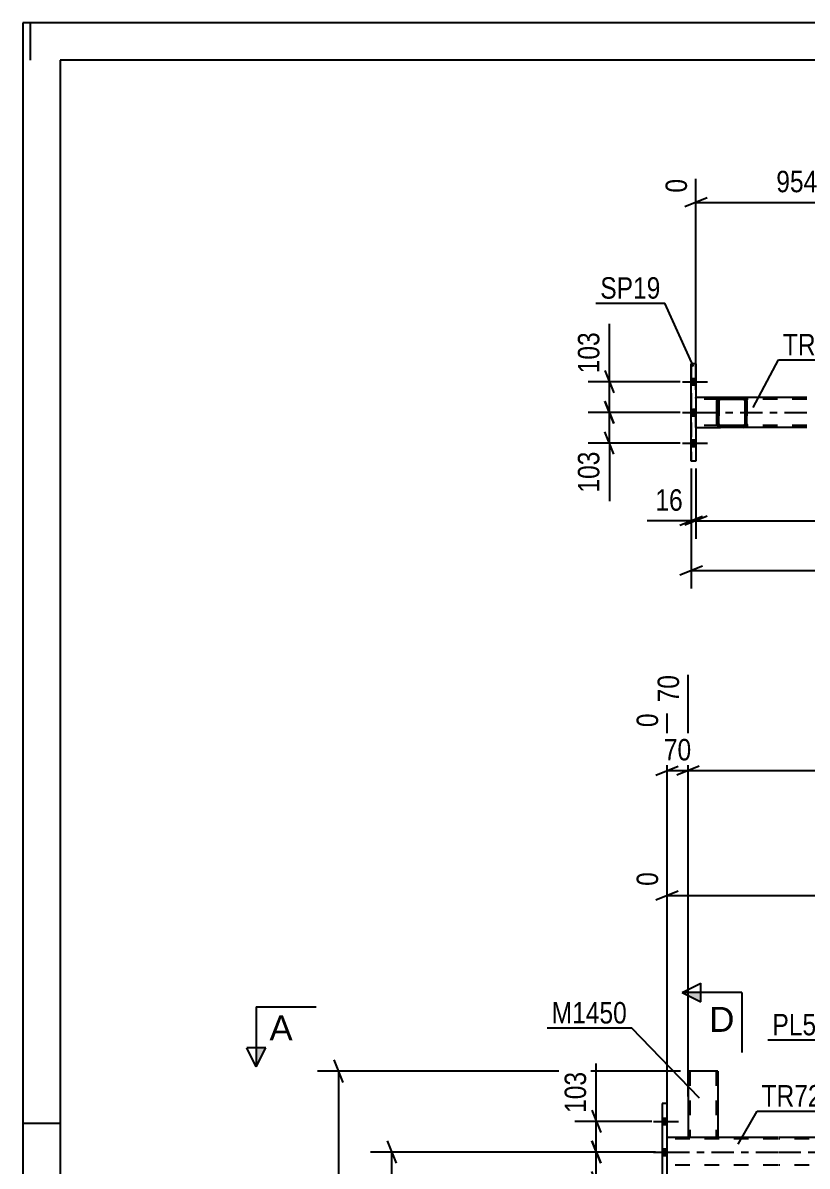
# Model space of a CAD drawing. Header units: millimetres. Extents: x 0 to 841, y 0 to 594.
# Drawn here: x 0 to 104.8, y 441.3 to 594 of the extents above; entities that cross this region are included whole.
import ezdxf

# ---------------------------------------------------------------- set-up
doc = ezdxf.new("R2010")
doc.units = ezdxf.units.MM
doc.linetypes.add('DXK_LINE_DOT2', pattern=[3.9198, 1.9599, -1.9599])
doc.linetypes.add('DXK_LINE_DOT3', pattern=[5.9187, 2.979, -0.9799, 0.9799, -0.9799])
doc.styles.add('Arial', font='ARIAL.TTF', dxfattribs={"height": 0.2})
doc.styles.add('Arial Narrow', font='ARIALN.TTF', dxfattribs={"height": 0.2})

# ---------------------------------------------------------------- blocks, each defined once
blk = doc.blocks.new('Unknown-122573538-1135')
at = {"color": 5, "linetype": 'Continuous'}
for p, q in [((841, 594), (0, 594)), ((0, 594), (0, 0)), ((1, 589), (1, 594)), ((836, 589), (5, 589)), ((5, 589), (5, 5)), ((5, 447), (0, 447))]:
    blk.add_line(p, q, dxfattribs=at)
blk = doc.blocks.new('Bolt-122573538-2551 - 2500')
at = {"linetype": 'Continuous'}
for points in [[(89.92, 545.64), (89.92, 546.52), (89.28, 546.52), (89.28, 545.64)], [(89.92, 545.64), (89.92, 546.52), (89.28, 546.52), (89.28, 545.64)], [(89.92, 545.64), (89.92, 546.52), (89.28, 546.52), (89.28, 545.64)], [(89.92, 541.54), (89.92, 542.42), (89.28, 542.42), (89.28, 541.54)], [(89.92, 541.54), (89.92, 542.42), (89.28, 542.42), (89.28, 541.54)], [(89.92, 537.44), (89.92, 538.32), (89.28, 538.32), (89.28, 537.44)], [(89.92, 537.44), (89.92, 538.32), (89.28, 538.32), (89.28, 537.44)], [(89.92, 537.44), (89.92, 538.32), (89.28, 538.32), (89.28, 537.44)]]:
    blk.add_hatch(color=1, dxfattribs=at).paths.add_polyline_path(points)
at = {"color": 1, "linetype": 'Continuous'}
for p, q in [((88.12, 546.08), (91.44, 546.08)), ((88.12, 546.08), (91.44, 546.08)), ((88.12, 546.08), (91.44, 546.08)), ((89.28, 546.52), (89.92, 546.52)), ((89.28, 546.52), (89.92, 546.52)), ((89.28, 546.52), (89.92, 546.52)), ((89.28, 545.64), (89.92, 545.64)), ((89.28, 545.64), (89.92, 545.64)), ((89.28, 545.64), (89.92, 545.64)), ((89.28, 542.42), (89.92, 542.42)), ((89.28, 542.42), (89.92, 542.42)), ((88.12, 541.98), (91.44, 541.98)), ((88.12, 541.98), (91.44, 541.98)), ((89.28, 541.54), (89.92, 541.54)), ((89.28, 541.54), (89.92, 541.54)), ((88.12, 537.88), (91.44, 537.88)), ((88.12, 537.88), (91.44, 537.88)), ((88.12, 537.88), (91.44, 537.88)), ((89.28, 538.32), (89.92, 538.32)), ((89.28, 538.32), (89.92, 538.32)), ((89.28, 538.32), (89.92, 538.32)), ((89.28, 537.44), (89.92, 537.44)), ((89.28, 537.44), (89.92, 537.44)), ((89.28, 537.44), (89.92, 537.44))]:
    blk.add_line(p, q, dxfattribs=at)
blk = doc.blocks.new('Part-122573538-2550 - 2500')
at = {"color": 2, "linetype": 'Continuous'}
for p, q in [((104.72, 543.98), (89.92, 543.98)), ((89.92, 539.98), (93.2, 539.98)), ((104.72, 539.98), (96.25, 539.98))]:
    blk.add_line(p, q, dxfattribs=at)
at = {"color": 7, "linetype": 'DXK_LINE_DOT2'}
for p, q in [((89.92, 543.98), (89.92, 543.98)), ((89.92, 543.98), (89.92, 539.98)), ((89.92, 539.98), (89.92, 543.98)), ((89.92, 543.98), (89.92, 543.98)), ((104.72, 543.74), (89.92, 543.74)), ((104.72, 540.22), (89.92, 540.22)), ((89.92, 539.98), (89.92, 539.98)), ((89.92, 539.98), (89.92, 539.98)), ((96.25, 539.98), (93.2, 539.98))]:
    blk.add_line(p, q, dxfattribs=at)
at = {"color": 7, "linetype": 'DXK_LINE_DOT3'}
blk.add_line((89.92, 541.98), (104.72, 541.98), dxfattribs=at)
blk = doc.blocks.new('Part-122573538-2598 - 2500')
at = {"color": 2, "linetype": 'Continuous'}
for p, q in [((92.72, 543.49), (92.76, 543.68)), ((92.76, 543.68), (92.72, 543.49)), ((92.96, 543.49), (92.98, 543.59)), ((92.98, 543.59), (93.03, 543.66)), ((93.2, 543.97), (93.02, 543.94)), ((93.03, 543.66), (93.11, 543.72)), ((93.11, 543.72), (93.2, 543.73)), ((93.11, 543.72), (93.11, 543.72)), ((96.24, 543.97), (93.2, 543.97)), ((93.2, 543.73), (96.24, 543.73)), ((96.43, 543.94), (96.24, 543.97)), ((96.24, 543.73), (96.34, 543.72)), ((96.41, 543.66), (96.33, 543.72)), ((96.34, 543.72), (96.41, 543.66)), ((96.41, 543.66), (96.47, 543.59)), ((96.46, 543.59), (96.41, 543.66)), ((96.48, 543.49), (96.46, 543.59)), ((96.47, 543.59), (96.48, 543.49)), ((96.72, 543.49), (96.69, 543.68)), ((92.72, 540.45), (92.72, 543.49)), ((92.72, 543.49), (92.72, 543.49)), ((92.72, 540.45), (92.72, 543.49)), ((92.96, 540.45), (92.96, 543.49)), ((96.48, 540.45), (96.48, 543.49)), ((96.48, 543.49), (96.48, 543.49)), ((96.48, 543.49), (96.48, 540.45)), ((96.72, 540.45), (96.72, 543.49)), ((92.72, 540.45), (92.72, 540.45)), ((92.76, 540.27), (92.72, 540.45)), ((92.72, 540.45), (92.76, 540.27)), ((92.98, 540.36), (92.96, 540.45)), ((93.03, 540.28), (92.98, 540.36)), ((93.02, 540.01), (93.02, 540.01)), ((93.02, 540.01), (93.2, 539.97)), ((93.11, 540.23), (93.03, 540.28)), ((93.2, 540.21), (93.11, 540.23)), ((93.11, 540.23), (93.11, 540.23)), ((96.24, 540.21), (93.2, 540.21)), ((96.24, 539.97), (93.2, 539.97)), ((96.34, 540.23), (96.24, 540.21)), ((96.24, 539.97), (96.43, 540.01)), ((96.33, 540.23), (96.41, 540.28)), ((96.41, 540.28), (96.34, 540.23)), ((96.47, 540.36), (96.41, 540.28)), ((96.41, 540.28), (96.46, 540.36)), ((96.46, 540.36), (96.48, 540.45)), ((96.48, 540.45), (96.47, 540.36)), ((96.48, 540.45), (96.48, 540.45)), ((96.69, 540.27), (96.72, 540.45))]:
    blk.add_line(p, q, dxfattribs=at)
at = {"color": 7, "linetype": 'DXK_LINE_DOT2'}
for p, q in [((92.98, 543.59), (92.96, 543.49)), ((93.03, 543.66), (92.98, 543.59)), ((93.02, 543.94), (93.2, 543.97)), ((93.02, 543.94), (93.02, 543.94)), ((93.11, 543.72), (93.03, 543.66)), ((93.11, 543.72), (93.2, 543.73)), ((93.2, 543.97), (93.2, 543.97)), ((93.2, 543.97), (93.2, 543.97)), ((93.2, 543.73), (93.2, 543.73)), ((93.2, 543.73), (93.2, 543.73)), ((96.24, 543.97), (96.43, 543.94)), ((96.33, 543.72), (96.24, 543.73)), ((96.33, 543.72), (96.34, 543.72)), ((96.69, 543.68), (96.72, 543.49)), ((92.96, 543.49), (92.96, 543.49)), ((92.96, 543.49), (92.96, 540.45)), ((96.72, 543.49), (96.72, 543.49)), ((96.72, 543.49), (96.72, 540.45)), ((92.96, 540.45), (92.96, 540.45)), ((92.96, 540.45), (92.98, 540.36)), ((92.98, 540.36), (93.03, 540.28)), ((93.2, 539.97), (93.02, 540.01)), ((93.03, 540.28), (93.11, 540.23)), ((93.11, 540.23), (93.2, 540.21)), ((93.2, 540.21), (93.2, 540.21)), ((93.2, 540.21), (93.2, 540.21)), ((93.2, 539.97), (93.2, 539.97)), ((93.2, 539.97), (93.2, 539.97)), ((96.24, 540.21), (96.33, 540.23)), ((96.43, 540.01), (96.24, 539.97)), ((96.33, 540.23), (96.34, 540.23)), ((96.72, 540.45), (96.69, 540.27)), ((96.72, 540.45), (96.72, 540.45))]:
    blk.add_line(p, q, dxfattribs=at)
at = {"color": 2, "linetype": 'Continuous'}
for centre, start, end in [((93.2, 543.49), 112.5, 157.5), ((93.2, 543.49), 112.5, 157.5), ((96.24, 543.49), 22.5, 67.5), ((93.2, 540.45), 202.5, 247.5), ((93.2, 540.45), 202.5, 247.5), ((96.24, 540.45), 292.5, 337.5)]:
    blk.add_arc(centre, 0.48, start, end, dxfattribs=at)
at = {"color": 7, "linetype": 'DXK_LINE_DOT2'}
for centre, start, end in [((96.24, 543.49), 22.5, 67.5), ((96.24, 540.45), 292.5, 337.5)]:
    blk.add_arc(centre, 0.48, start, end, dxfattribs=at)
blk = doc.blocks.new('Part-122573538-2700 - 2500')
at = {"color": 2, "linetype": 'Continuous'}
for p, q in [((89.92, 548.48), (89.28, 548.48)), ((89.28, 535.48), (89.28, 548.48)), ((89.92, 548.48), (89.92, 535.48)), ((89.92, 535.48), (89.28, 535.48))]:
    blk.add_line(p, q, dxfattribs=at)
at = {"color": 7, "linetype": 'DXK_LINE_DOT2'}
for p, q in [((89.28, 548.48), (89.28, 535.48)), ((89.92, 548.48), (89.92, 535.48))]:
    blk.add_line(p, q, dxfattribs=at)
blk = doc.blocks.new('Part-122573538-3309 - 3249')
at = {"color": 2, "linetype": 'Continuous'}
for p, q in [((86.06, 445.2), (100.86, 445.2)), ((100.96, 445.2), (755.72, 445.2))]:
    blk.add_line(p, q, dxfattribs=at)
at = {"color": 7, "linetype": 'DXK_LINE_DOT2'}
for p, q in [((86.06, 441.2), (86.06, 445.2)), ((100.86, 444.96), (86.06, 444.96)), ((755.72, 444.96), (100.96, 444.96)), ((100.86, 441.44), (86.06, 441.44)), ((755.72, 441.44), (100.96, 441.44))]:
    blk.add_line(p, q, dxfattribs=at)
at = {"color": 7, "linetype": 'DXK_LINE_DOT3'}
for p, q in [((86.06, 443.2), (100.86, 443.2)), ((100.96, 443.2), (755.72, 443.2))]:
    blk.add_line(p, q, dxfattribs=at)
blk = doc.blocks.new('Part-122573538-3714 - 3249')
at = {"color": 2, "linetype": 'Continuous'}
for p, q in [((88.86, 454), (88.86, 445.2)), ((92.86, 454), (88.86, 454)), ((92.86, 454), (92.86, 445.2)), ((88.86, 445.2), (92.86, 445.2))]:
    blk.add_line(p, q, dxfattribs=at)
at = {"color": 7, "linetype": 'DXK_LINE_DOT2'}
for p, q in [((89.1, 454), (89.1, 445.2)), ((92.55, 454), (92.57, 454)), ((92.57, 454), (92.6, 454)), ((92.6, 454), (92.62, 454)), ((92.62, 454), (92.62, 445.2)), ((92.6, 445.2), (92.56, 445.2)), ((92.56, 445.2), (92.6, 445.2)), ((92.62, 445.2), (92.6, 445.2)), ((92.6, 445.2), (92.62, 445.2))]:
    blk.add_line(p, q, dxfattribs=at)
blk = doc.blocks.new('Bolt-122573538-3449 - 3249')
at = {"linetype": 'Continuous'}
for points in [[(86.06, 446.86), (86.06, 447.74), (85.42, 447.74), (85.42, 446.86)], [(86.06, 446.86), (86.06, 447.74), (85.42, 447.74), (85.42, 446.86)], [(86.06, 446.86), (86.06, 447.74), (85.42, 447.74), (85.42, 446.86)], [(86.06, 442.76), (86.06, 443.64), (85.42, 443.64), (85.42, 442.76)], [(86.06, 442.76), (86.06, 443.64), (85.42, 443.64), (85.42, 442.76)], [(86.06, 438.66), (86.06, 439.54), (85.42, 439.54), (85.42, 438.66)], [(86.06, 438.66), (86.06, 439.54), (85.42, 439.54), (85.42, 438.66)], [(86.06, 438.66), (86.06, 439.54), (85.42, 439.54), (85.42, 438.66)]]:
    blk.add_hatch(color=1, dxfattribs=at).paths.add_polyline_path(points)
at = {"color": 1, "linetype": 'Continuous'}
for p, q in [((85.42, 447.74), (86.06, 447.74)), ((85.42, 447.74), (86.06, 447.74)), ((85.42, 447.74), (86.06, 447.74)), ((84.26, 447.3), (87.58, 447.3)), ((84.26, 447.3), (87.58, 447.3)), ((84.26, 447.3), (87.58, 447.3)), ((85.42, 446.86), (86.06, 446.86)), ((85.42, 446.86), (86.06, 446.86)), ((85.42, 446.86), (86.06, 446.86)), ((84.26, 443.2), (87.58, 443.2)), ((84.26, 443.2), (87.58, 443.2)), ((85.42, 443.64), (86.06, 443.64)), ((85.42, 443.64), (86.06, 443.64)), ((85.42, 442.76), (86.06, 442.76)), ((85.42, 442.76), (86.06, 442.76)), ((84.26, 439.1), (87.58, 439.1)), ((84.26, 439.1), (87.58, 439.1)), ((84.26, 439.1), (87.58, 439.1)), ((85.42, 439.54), (86.06, 439.54)), ((85.42, 439.54), (86.06, 439.54)), ((85.42, 439.54), (86.06, 439.54)), ((85.42, 438.66), (86.06, 438.66)), ((85.42, 438.66), (86.06, 438.66)), ((85.42, 438.66), (86.06, 438.66))]:
    blk.add_line(p, q, dxfattribs=at)
blk = doc.blocks.new('Part-122573538-3565 - 3249')
at = {"color": 2, "linetype": 'Continuous'}
for p, q in [((86.06, 449.7), (85.42, 449.7)), ((85.42, 449.7), (85.42, 436.7)), ((86.06, 436.7), (86.06, 449.7)), ((85.42, 436.7), (86.06, 436.7))]:
    blk.add_line(p, q, dxfattribs=at)
blk = doc.blocks.new('StraightDimension-122573538-2791 - 2500')
at = {"color": 7, "linetype": 'Continuous'}
for p, q in [((89.28, 534.48), (89.28, 518.46)), ((90.78, 521.46), (87.78, 520.26)), ((89.28, 520.86), (795.91, 520.86))]:
    blk.add_line(p, q, dxfattribs=at)
blk = doc.blocks.new('StraightDimension-122573538-3171 - 2500')
at = {"color": 7, "linetype": 'Continuous'}
for p, q in [((77.76, 543.48), (78.96, 540.48)), ((87.79, 541.98), (75.51, 541.98)), ((78.36, 537.88), (78.36, 541.98)), ((78.96, 536.38), (77.76, 539.38)), ((87.79, 537.88), (75.51, 537.88))]:
    blk.add_line(p, q, dxfattribs=at)
at = {"color": 0}
blk.add_wipeout([(77.61, 537.35), (73.41, 537.35), (73.41, 530.67), (77.61, 530.67)], dxfattribs=at)
at = {"color": 7, "linetype": 'Continuous'}
blk.add_line((78.36, 537.88), (78.36, 530.14), dxfattribs=at)
blk.add_line((78.36, 537.88), (78.36, 530.14), dxfattribs=at)
at = {"color": 3, "style": 'Arial Narrow'}
blk.add_text('103', height=2.863, rotation=90.0002, dxfattribs=at).set_placement((77.01, 531.27))
blk = doc.blocks.new('StraightDimension-122573538-3105 - 2500')
at = {"color": 7, "linetype": 'Continuous'}
for p, q in [((116.86, 546.97), (116.86, 576.81)), ((89.92, 544.98), (89.92, 573.16)), ((91.42, 570.63), (88.42, 569.43)), ((89.92, 570.03), (116.86, 570.03)), ((115.36, 569.43), (118.36, 570.63))]:
    blk.add_line(p, q, dxfattribs=at)
at = {"color": 0, "linetype": 'Continuous'}
for points in [[(116.26, 577.41), (112.06, 577.41), (112.06, 570.73), (116.26, 570.73)], [(89.32, 573.76), (85.12, 573.76), (85.12, 570.73), (89.32, 570.73)]]:
    blk.add_wipeout(points, dxfattribs=at)
at = {"color": 0}
blk.add_wipeout([(106.73, 570.78), (106.73, 574.98), (100.05, 574.98), (100.05, 570.78)], dxfattribs=at)
at = {"color": 3, "linetype": 'Continuous', "style": 'Arial Narrow'}
for s, height, p in [('954', 2.863, (115.66, 571.33)), ('0', 2.86, (88.72, 571.33))]:
    blk.add_text(s, height=height, rotation=90.0002, dxfattribs=at).set_placement(p)
at = {"color": 3, "style": 'Arial Narrow'}
blk.add_text('954', height=2.863, dxfattribs=at).set_placement((100.65, 571.38))
blk = doc.blocks.new('StraightDimension-122573538-3158 - 2500')
at = {"color": 7, "linetype": 'Continuous'}
for p, q in [((77.76, 547.58), (78.96, 544.58)), ((87.79, 546.08), (75.51, 546.08)), ((78.36, 541.98), (78.36, 546.08)), ((78.96, 540.48), (77.76, 543.48)), ((87.79, 541.98), (75.51, 541.98))]:
    blk.add_line(p, q, dxfattribs=at)
at = {"color": 0}
blk.add_wipeout([(77.61, 553.28), (73.41, 553.28), (73.41, 546.6), (77.61, 546.6)], dxfattribs=at)
at = {"color": 7, "linetype": 'Continuous'}
blk.add_line((78.36, 546.08), (78.36, 553.81), dxfattribs=at)
blk.add_line((78.36, 546.08), (78.36, 553.81), dxfattribs=at)
at = {"color": 3, "style": 'Arial Narrow'}
blk.add_text('103', height=2.863, rotation=90.0002, dxfattribs=at).set_placement((77.01, 547.2))
blk = doc.blocks.new('StraightDimension-122573538-7511 - 2500')
at = {"color": 7, "linetype": 'Continuous'}
for p, q in [((89.92, 534.48), (89.92, 525.1)), ((91.42, 528.1), (88.42, 526.9)), ((89.92, 527.5), (795.27, 527.5))]:
    blk.add_line(p, q, dxfattribs=at)
blk = doc.blocks.new('StraightDimension-122573538-7512 - 2500')
at = {"color": 7, "linetype": 'Continuous'}
for p, q in [((89.28, 534.48), (89.28, 525.1)), ((89.92, 534.48), (89.92, 525.1)), ((87.78, 526.9), (90.78, 528.1)), ((91.42, 528.1), (88.42, 526.9)), ((89.28, 527.5), (89.92, 527.5))]:
    blk.add_line(p, q, dxfattribs=at)
at = {"color": 0}
blk.add_wipeout([(88.76, 528.25), (88.76, 532.45), (83.9, 532.45), (83.9, 528.25)], dxfattribs=at)
at = {"color": 7, "linetype": 'Continuous'}
blk.add_line((89.28, 527.5), (83.38, 527.5), dxfattribs=at)
blk.add_line((89.28, 527.5), (83.38, 527.5), dxfattribs=at)
at = {"color": 3, "style": 'Arial Narrow'}
blk.add_text('16', height=2.863, dxfattribs=at).set_placement((84.5, 528.85))
blk = doc.blocks.new('StraightDimension-122573538-9912 - 3249')
at = {"color": 7, "linetype": 'Continuous'}
for p, q in [((151.23, 442.2), (151.23, 486.07)), ((86.06, 450.7), (86.06, 480.58)), ((87.56, 478.05), (84.56, 476.85)), ((149.73, 476.85), (152.73, 478.05)), ((86.06, 477.45), (151.23, 477.45))]:
    blk.add_line(p, q, dxfattribs=at)
at = {"color": 0, "linetype": 'Continuous'}
for points in [[(150.63, 486.67), (146.43, 486.67), (146.43, 478.15), (150.63, 478.15)], [(85.46, 481.18), (81.26, 481.18), (81.26, 478.15), (85.46, 478.15)]]:
    blk.add_wipeout(points, dxfattribs=at)
at = {"color": 0}
blk.add_wipeout([(122.9, 478.2), (122.9, 482.4), (114.39, 482.4), (114.39, 478.2)], dxfattribs=at)
at = {"color": 3, "linetype": 'Continuous', "style": 'Arial Narrow'}
for s, height, p in [('1874', 2.863, (150.03, 478.75)), ('0', 2.86, (84.86, 478.75))]:
    blk.add_text(s, height=height, rotation=90.0002, dxfattribs=at).set_placement(p)
at = {"color": 3, "style": 'Arial Narrow'}
blk.add_text('1874', height=2.863, dxfattribs=at).set_placement((114.99, 478.8))
blk = doc.blocks.new('StraightDimension-122573538-4431 - 3249')
at = {"color": 7, "linetype": 'Continuous'}
for p, q in [((42.81, 452.5), (41.61, 455.5)), ((87.86, 454), (39.36, 454)), ((42.21, 308.82), (42.21, 454)), ((41.61, 310.32), (42.81, 307.32)), ((186.34, 308.82), (39.36, 308.82))]:
    blk.add_line(p, q, dxfattribs=at)
at = {"color": 0}
blk.add_wipeout([(41.46, 385.66), (37.26, 385.66), (37.26, 377.15), (41.46, 377.15)], dxfattribs=at)
at = {"color": 3, "style": 'Arial Narrow'}
blk.add_text('3630', height=2.863, rotation=90.0002, dxfattribs=at).set_placement((40.86, 377.75))
blk = doc.blocks.new('StraightDimension-122573538-4015 - 3249')
at = {"color": 7, "linetype": 'Continuous'}
for p, q in [((49.91, 441.7), (48.71, 444.7)), ((84.52, 443.2), (46.46, 443.2)), ((49.31, 316.42), (49.31, 443.2)), ((48.71, 317.92), (49.91, 314.92)), ((66, 316.42), (46.46, 316.42))]:
    blk.add_line(p, q, dxfattribs=at)
at = {"color": 0}
blk.add_wipeout([(48.56, 384.06), (44.36, 384.06), (44.36, 375.55), (48.56, 375.55)], dxfattribs=at)
at = {"color": 3, "style": 'Arial Narrow'}
blk.add_text('3170', height=2.863, rotation=90.0002, dxfattribs=at).set_placement((47.96, 376.15))
blk = doc.blocks.new('StraightDimension-122573538-4079 - 3249')
at = {"color": 7, "linetype": 'Continuous'}
for p, q in [((75.99, 448.8), (77.19, 445.8)), ((84.01, 447.3), (73.74, 447.3)), ((76.59, 443.2), (76.59, 447.3)), ((77.19, 441.7), (75.99, 444.7)), ((84.01, 443.2), (73.74, 443.2))]:
    blk.add_line(p, q, dxfattribs=at)
at = {"color": 0}
blk.add_wipeout([(75.84, 454.51), (71.64, 454.51), (71.64, 447.83), (75.84, 447.83)], dxfattribs=at)
at = {"color": 7, "linetype": 'Continuous'}
blk.add_line((76.59, 447.3), (76.59, 455.03), dxfattribs=at)
blk.add_line((76.59, 447.3), (76.59, 455.03), dxfattribs=at)
at = {"color": 3, "style": 'Arial Narrow'}
blk.add_text('103', height=2.863, rotation=90.0002, dxfattribs=at).set_placement((75.24, 448.43))
blk = doc.blocks.new('StraightDimension-122573538-4069 - 3249')
at = {"color": 7, "linetype": 'Continuous'}
for p, q in [((75.99, 444.7), (77.19, 441.7)), ((84.01, 443.2), (73.74, 443.2)), ((76.59, 439.1), (76.59, 443.2)), ((77.19, 437.6), (75.99, 440.6)), ((84.01, 439.1), (73.74, 439.1))]:
    blk.add_line(p, q, dxfattribs=at)
at = {"color": 0}
blk.add_wipeout([(75.84, 438.58), (71.64, 438.58), (71.64, 431.89), (75.84, 431.89)], dxfattribs=at)
at = {"color": 7, "linetype": 'Continuous'}
blk.add_line((76.59, 439.1), (76.59, 431.37), dxfattribs=at)
blk.add_line((76.59, 439.1), (76.59, 431.37), dxfattribs=at)
at = {"color": 3, "style": 'Arial Narrow'}
blk.add_text('103', height=2.863, rotation=90.0002, dxfattribs=at).set_placement((75.24, 432.49))
blk = doc.blocks.new('StraightDimension-122573538-4232 - 3249')
at = {"color": 7, "linetype": 'Continuous'}
for p, q in [((88.86, 450.6), (88.86, 506.91)), ((167.39, 454.04), (167.39, 502.76)), ((90.36, 494.75), (87.36, 493.55)), ((165.89, 493.55), (168.89, 494.75)), ((88.86, 494.15), (167.39, 494.15))]:
    blk.add_line(p, q, dxfattribs=at)
at = {"color": 0, "linetype": 'Continuous'}
blk.add_wipeout([(166.79, 503.36), (162.59, 503.36), (162.59, 494.85), (166.79, 494.85)], dxfattribs=at)
at = {"color": 0}
blk.add_wipeout([(132.38, 494.9), (132.38, 499.1), (123.87, 499.1), (123.87, 494.9)], dxfattribs=at)
at = {"color": 3, "linetype": 'Continuous', "style": 'Arial Narrow'}
blk.add_text('2278', height=2.863, rotation=90.0002, dxfattribs=at).set_placement((166.19, 495.45))
at = {"color": 3, "style": 'Arial Narrow'}
blk.add_text('2208', height=2.863, dxfattribs=at).set_placement((124.47, 495.5))
blk = doc.blocks.new('StraightDimension-122573538-4242 - 3249')
at = {"color": 7, "linetype": 'Continuous'}
for p, q in [((88.86, 450.6), (88.86, 506.91)), ((86.06, 446.2), (86.06, 501.78)), ((84.56, 493.55), (87.56, 494.75)), ((90.36, 494.75), (87.36, 493.55)), ((86.06, 494.15), (88.86, 494.15))]:
    blk.add_line(p, q, dxfattribs=at)
at = {"color": 0, "linetype": 'Continuous'}
blk.add_wipeout([(88.26, 507.51), (84.06, 507.51), (84.06, 502.65), (88.26, 502.65)], dxfattribs=at)
at = {"color": 0}
blk.add_wipeout([(89.89, 494.9), (89.89, 499.1), (85.03, 499.1), (85.03, 494.9)], dxfattribs=at)
at = {"color": 3, "linetype": 'Continuous', "style": 'Arial Narrow'}
blk.add_text('70', height=2.863, rotation=90.0002, dxfattribs=at).set_placement((87.66, 503.25))
at = {"color": 3, "style": 'Arial Narrow'}
blk.add_text('70', height=2.863, dxfattribs=at).set_placement((85.63, 495.5))
at = {"color": 0, "linetype": 'Continuous'}
blk.add_wipeout([(85.46, 502.38), (81.26, 502.38), (81.26, 499.35), (85.46, 499.35)], dxfattribs=at)
at = {"color": 3, "linetype": 'Continuous', "style": 'Arial Narrow'}
blk.add_text('0', height=2.86, rotation=90.0002, dxfattribs=at).set_placement((84.86, 499.95))
blk = doc.blocks.new('Mark-122573538-2546 - 2500')
at = {"color": 0}
blk.add_wipeout([(111.4, 549.59), (111.4, 552.59), (101.53, 552.59), (101.53, 549.59)], dxfattribs=at)
blk.add_wipeout([(111.4, 549.59), (111.4, 552.59), (101.53, 552.59), (101.53, 549.59)], dxfattribs=at)
at = {"color": 30, "linetype": 'Continuous'}
for p, q in [((97.56, 542.62), (100.93, 548.99)), ((100.93, 548.99), (112, 548.99))]:
    blk.add_line(p, q, dxfattribs=at)
at = {"color": 3, "style": 'Arial Narrow'}
blk.add_text('TR721', height=2.863, dxfattribs=at).set_placement((101.53, 549.59))
blk = doc.blocks.new('Mark-122573538-2696 - 2500')
at = {"color": 0}
blk.add_wipeout([(85.17, 557.17), (85.17, 560.17), (77.14, 560.17), (77.14, 557.17)], dxfattribs=at)
blk.add_wipeout([(85.17, 557.17), (85.17, 560.17), (77.14, 560.17), (77.14, 557.17)], dxfattribs=at)
at = {"color": 30, "linetype": 'Continuous'}
for p in [(76.54, 556.57), (89.6, 548.12)]:
    blk.add_line(p, (85.77, 556.57), dxfattribs=at)
at = {"color": 3, "style": 'Arial Narrow'}
blk.add_text('SP19', height=2.863, dxfattribs=at).set_placement((77.14, 557.17))
blk = doc.blocks.new('Mark-122573538-3305 - 3249')
at = {"color": 0}
blk.add_wipeout([(108.54, 449.28), (108.54, 452.28), (98.68, 452.28), (98.68, 449.28)], dxfattribs=at)
blk.add_wipeout([(108.54, 449.28), (108.54, 452.28), (98.68, 452.28), (98.68, 449.28)], dxfattribs=at)
at = {"color": 30, "linetype": 'Continuous'}
for p, q in [((95.55, 444.25), (98.08, 448.68)), ((98.08, 448.68), (109.14, 448.68))]:
    blk.add_line(p, q, dxfattribs=at)
at = {"color": 3, "style": 'Arial Narrow'}
blk.add_text('TR721', height=2.863, dxfattribs=at).set_placement((98.68, 449.28))
blk = doc.blocks.new('SectionMark-122573538-4824 - 3249')
at = {"linetype": 'Continuous'}
blk.add_hatch(color=6, dxfattribs=at).paths.add_polyline_path([(31.19, 457.1), (32.44, 457.1), (31.19, 454.6)])
at = {"color": 6, "linetype": 'Continuous'}
for p, q in [((31.19, 462.6), (39.19, 462.6)), ((31.19, 462.6), (31.19, 454.6)), ((31.19, 454.6), (29.94, 457.1)), ((32.44, 457.1), (29.94, 457.1)), ((31.19, 454.6), (32.44, 457.1))]:
    blk.add_line(p, q, dxfattribs=at)
at = {"color": 0, "linetype": 'Continuous'}
blk.add_wipeout([(36.05, 458.1), (36.05, 461.6), (32.94, 461.6), (32.94, 458.1)], dxfattribs=at)
at = {"color": 3, "linetype": 'Continuous', "style": 'Arial'}
blk.add_text('A', height=3.34, dxfattribs=at).set_placement((32.94, 458.1))
blk = doc.blocks.new('Mark-122573538-3695 - 3249')
at = {"color": 0}
blk.add_wipeout([(109.64, 458.79), (109.64, 461.79), (100.14, 461.79), (100.14, 458.79)], dxfattribs=at)
blk.add_wipeout([(109.64, 458.79), (109.64, 461.79), (100.14, 461.79), (100.14, 458.79)], dxfattribs=at)
at = {"color": 30, "linetype": 'Continuous'}
for p in [(99.54, 458.19), (113.35, 453.27)]:
    blk.add_line(p, (110.24, 458.19), dxfattribs=at)
at = {"color": 3, "style": 'Arial Narrow'}
blk.add_text('PL581', height=2.863, dxfattribs=at).set_placement((100.14, 458.79))
blk = doc.blocks.new('Mark-122573538-3710 - 3249')
at = {"color": 0}
blk.add_wipeout([(80.7, 460.37), (80.7, 463.37), (70.65, 463.37), (70.65, 460.37)], dxfattribs=at)
blk.add_wipeout([(80.7, 460.37), (80.7, 463.37), (70.65, 463.37), (70.65, 460.37)], dxfattribs=at)
at = {"color": 30, "linetype": 'Continuous'}
for p in [(70.05, 459.77), (90.41, 450.4)]:
    blk.add_line(p, (81.3, 459.77), dxfattribs=at)
at = {"color": 3, "style": 'Arial Narrow'}
blk.add_text('M1450', height=2.863, dxfattribs=at).set_placement((70.65, 460.37))
blk = doc.blocks.new('SectionMark-122573538-4858 - 3249')
at = {"linetype": 'Continuous'}
for points in [[(90.56, 464.5), (90.56, 463.25), (88.06, 464.5)], [(90.56, 430.24), (90.56, 428.99), (88.06, 428.99)]]:
    blk.add_hatch(color=6, dxfattribs=at).paths.add_polyline_path(points)
at = {"color": 6, "linetype": 'Continuous'}
for p, q in [((88.06, 464.5), (90.56, 465.75)), ((90.56, 463.25), (90.56, 465.75)), ((96.06, 464.5), (88.06, 464.5)), ((88.06, 464.5), (90.56, 463.25)), ((96.06, 464.5), (96.06, 456.5)), ((96.06, 428.99), (96.06, 436.99)), ((88.06, 428.99), (90.56, 430.24)), ((90.56, 430.24), (90.56, 427.74)), ((96.06, 428.99), (88.06, 428.99)), ((90.56, 427.74), (88.06, 428.99))]:
    blk.add_line(p, q, dxfattribs=at)
at = {"color": 0, "linetype": 'Continuous'}
for points in [[(95.06, 459.25), (95.06, 462.75), (91.69, 462.75), (91.69, 459.25)], [(95.06, 430.74), (95.06, 434.24), (91.69, 434.24), (91.69, 430.74)]]:
    blk.add_wipeout(points, dxfattribs=at)
at = {"color": 3, "linetype": 'Continuous', "style": 'Arial'}
for p in [(91.69, 459.25), (91.69, 430.74)]:
    blk.add_text('D', height=3.34, dxfattribs=at).set_placement(p)

msp = doc.modelspace()

# ---------------------------------------------------------------- block references
for name in ['Unknown-122573538-1135', 'Part-122573538-2700 - 2500', 'Bolt-122573538-2551 - 2500', 'Part-122573538-2550 - 2500', 'Part-122573538-2598 - 2500', 'Part-122573538-3714 - 3249', 'Part-122573538-3565 - 3249', 'Bolt-122573538-3449 - 3249', 'Part-122573538-3309 - 3249']:
    msp.add_blockref(name, (0, 0))

# ---------------------------------------------------------------- next in the draw order: block references
for name in ['StraightDimension-122573538-3105 - 2500', 'StraightDimension-122573538-2791 - 2500', 'StraightDimension-122573538-9912 - 3249']:
    msp.add_blockref(name, (0, 0))

# ---------------------------------------------------------------- next in the draw order: block references
for name in ['Mark-122573538-2546 - 2500', 'StraightDimension-122573538-3171 - 2500', 'StraightDimension-122573538-4431 - 3249']:
    msp.add_blockref(name, (0, 0))

# ---------------------------------------------------------------- next in the draw order: block references
for name in ['StraightDimension-122573538-3158 - 2500', 'StraightDimension-122573538-7511 - 2500', 'StraightDimension-122573538-4232 - 3249', 'StraightDimension-122573538-4015 - 3249']:
    msp.add_blockref(name, (0, 0))

# ---------------------------------------------------------------- next in the draw order: block references
for name in ['Mark-122573538-2696 - 2500', 'StraightDimension-122573538-7512 - 2500', 'StraightDimension-122573538-4079 - 3249', 'Mark-122573538-3305 - 3249']:
    msp.add_blockref(name, (0, 0))

# ---------------------------------------------------------------- next in the draw order: block references
for name in ['StraightDimension-122573538-4242 - 3249', 'StraightDimension-122573538-4069 - 3249']:
    msp.add_blockref(name, (0, 0))

# ---------------------------------------------------------------- next in the draw order: block references
msp.add_blockref('SectionMark-122573538-4824 - 3249', (0, 0))

# ---------------------------------------------------------------- next in the draw order: block references
for name in ['Mark-122573538-3710 - 3249', 'Mark-122573538-3695 - 3249']:
    msp.add_blockref(name, (0, 0))

# ---------------------------------------------------------------- next in the draw order: block references
msp.add_blockref('SectionMark-122573538-4858 - 3249', (0, 0))

doc.saveas('drawing.dxf')
